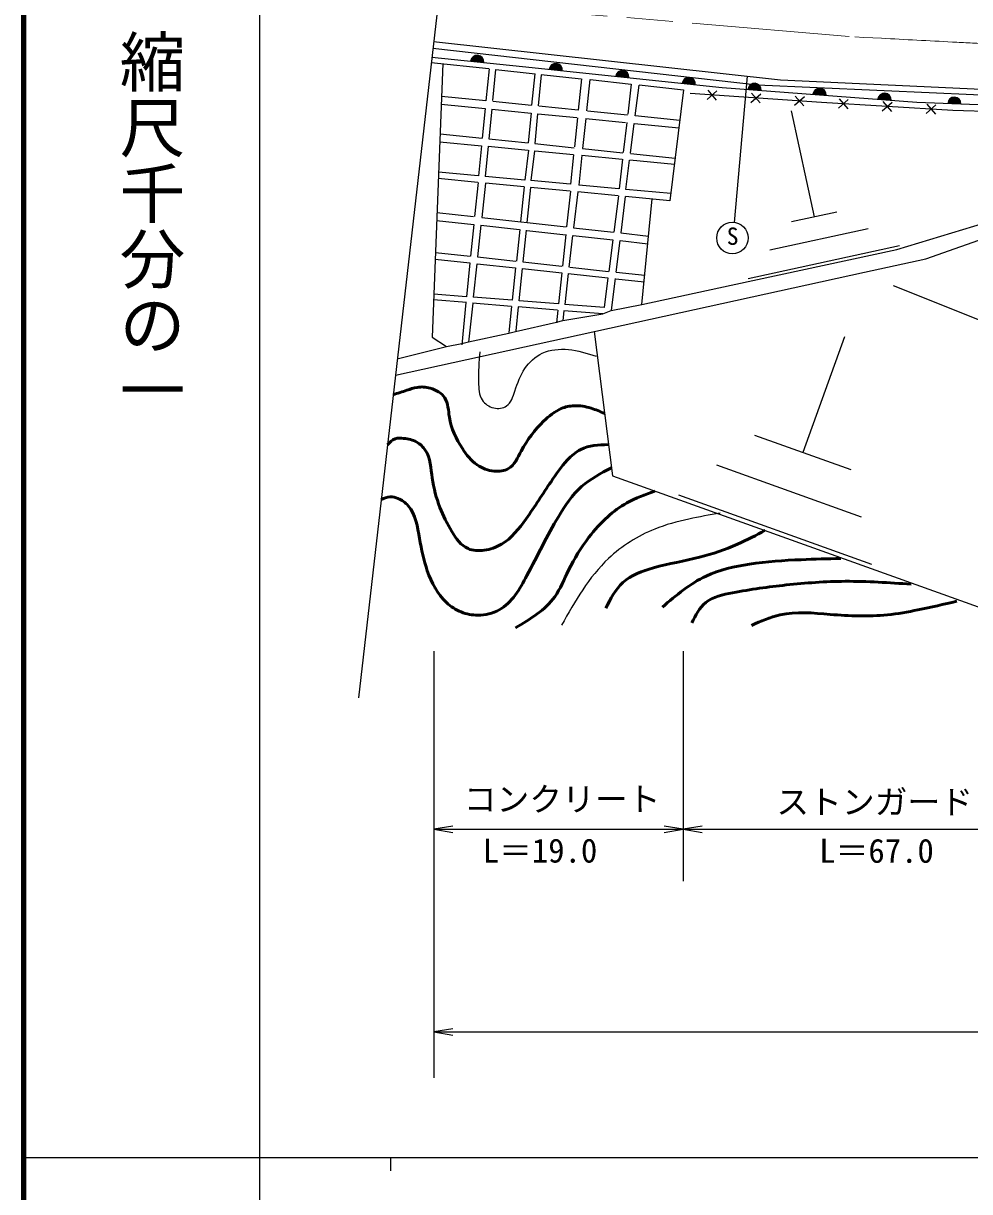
# Model space of a CAD drawing. Units: millimetres, scale not verified. Extents: x 40000 to 680000, y 20000 to 380000.
# Drawn here: x 40000 to 112138, y 202409 to 291434 of the extents above; entities that cross this region are included whole.
import ezdxf
from ezdxf.enums import TextEntityAlignment as Align

# ---------------------------------------------------------------- set-up
doc = ezdxf.new("R2010")
doc.units = ezdxf.units.MM
doc.header["$LTSCALE"] = 1000
doc.linetypes.add('CHAIN', pattern=[18.5, 12, -1.5, 3.5, -1.5])
for name, color, linetype, lineweight in [('M-BGD', 7, 'Continuous', 25), ('M-BMK', 2, 'CHAIN', 13), ('M-BMK-SRVR', 3, 'Continuous', 25), ('M-STR-STR3', 7, 'Continuous', 25), ('M-STR-STRC', 7, 'Continuous', 25), ('M-TTL', 2, 'Continuous', 140), ('M-TTL-BAND', 7, 'Continuous', 25), ('M-TTL-LINE', 7, 'Continuous', 50)]:
    doc.layers.add(name, color=color, linetype=linetype, lineweight=lineweight)
doc.styles.add('@ＭＳ ゴシック', font='')
doc.styles.add('ＭＳ ゴシック', font='')
doc.styles.get('@ＭＳ ゴシック').set_extended_font_data('@MS Gothic')
doc.styles.get('ＭＳ ゴシック').set_extended_font_data('MS Gothic')

# ---------------------------------------------------------------- blocks, each defined once
blk = doc.blocks.new('open_arrow')
at = {"color": 0, "linetype": 'Continuous', "lineweight": -2}
blk.add_lwpolyline([(7.5, 1.25), (0, 0), (7.5, -1.25)], dxfattribs=at)

msp = doc.modelspace()

# ---------------------------------------------------------------- linework, layer by layer
at = {"layer": 'M-BGD'}
for p, q in [((71215, 289535), (95956, 286757)), ((71275, 290056), (97723, 287134)), ((71092, 288461), (75490, 287983)), ((71139, 288868), (78054, 288148)), ((71972, 288365), (71159, 267523)), ((75509, 287981), (75262, 285525)), ((76001, 287928), (75772, 285545)), ((76006, 287927), (79010, 287601)), ((78054, 288148), (93262, 286555)), ((78773, 285198), (79010, 287597)), ((79473, 287511), (79251, 285150)), ((79477, 287550), (82524, 287219)), ((82546, 287217), (82300, 284815)), ((83189, 287147), (82937, 284771)), ((83218, 287144), (86347, 286804)), ((86347, 286804), (86076, 284505)), ((86647, 284392), (86947, 286728)), ((86950, 286738), (90319, 286372)), ((95956, 286757), (109600, 286149)), ((97723, 287134), (117131, 286236)), ((71876, 285892), (75265, 285551)), ((90319, 286372), (89293, 277922)), ((100840, 285409), (90828, 286079)), ((92120, 285638), (92873, 286296)), ((92167, 286344), (92825, 285591)), ((93262, 286555), (108122, 285425)), ((95457, 285415), (96210, 286073)), ((95504, 286120), (96163, 285367)), ((98795, 285191), (99547, 285850)), ((98842, 285897), (99500, 285144)), ((109600, 286149), (119709, 285657)), ((71852, 285280), (75204, 284946)), ((75204, 284946), (74978, 282689)), ((75709, 284896), (75491, 282636)), ((75709, 284896), (78701, 284598)), ((75791, 285498), (78749, 285200)), ((79287, 285146), (82303, 284843)), ((110864, 284787), (100840, 285409)), ((102136, 284974), (102885, 285636)), ((102179, 285680), (102841, 284930)), ((105477, 284767), (106227, 285429)), ((105521, 285472), (106183, 284723)), ((108122, 285425), (119507, 284990)), ((108819, 284559), (109568, 285221)), ((108862, 285265), (109524, 284516)), ((78721, 284596), (78479, 282325)), ((79194, 284534), (78981, 282273)), ((79210, 284547), (82204, 284249)), ((82241, 284245), (82013, 282026)), ((82875, 284182), (82634, 281904)), ((82869, 284183), (85901, 283881)), ((82998, 284773), (86054, 284465)), ((86649, 284405), (90039, 284064)), ((98531, 284769), (100281, 276689)), ((121056, 284500), (110864, 284787)), ((86001, 283871), (85734, 281601)), ((86282, 281548), (86573, 283814)), ((86589, 283812), (89967, 283476)), ((71740, 282418), (74915, 282114)), ((71764, 283023), (74978, 282689)), ((75491, 282636), (78476, 282326)), ((78981, 282273), (81977, 281962)), ((74920, 282113), (74689, 279814)), ((75436, 282064), (75214, 279766)), ((75436, 282064), (78474, 281773)), ((78499, 281770), (78225, 279491)), ((78969, 281725), (78690, 279448)), ((78980, 281724), (81930, 281442)), ((81950, 281410), (81720, 279171)), ((82579, 281383), (82339, 279114)), ((82578, 281380), (85644, 281086)), ((82615, 281896), (85698, 281575)), ((86278, 281515), (89686, 281161)), ((85672, 281081), (85408, 278833)), ((85927, 278786), (86212, 281002)), ((86232, 281030), (89631, 280704)), ((74646, 279315), (71630, 279602)), ((74676, 279816), (71650, 280093)), ((78231, 279490), (75214, 279766)), ((74662, 279314), (74400, 276705)), ((75221, 279261), (74944, 276645)), ((78189, 278978), (75221, 279261)), ((78177, 278979), (77897, 276315)), ((78667, 278933), (78390, 276260)), ((81683, 278646), (78665, 278933)), ((81694, 279173), (78691, 279448)), ((85392, 278835), (82339, 279114)), ((89360, 278472), (85928, 278786)), ((106587, 274214), (122432, 279023)), ((81706, 278644), (81415, 275923)), ((82257, 278591), (81942, 275864)), ((85342, 278298), (82273, 278590)), ((85359, 278296), (85008, 275522)), ((85884, 278246), (85537, 275463)), ((89293, 277922), (85894, 278246)), ((87150, 270014), (87939, 278051)), ((71530, 277026), (74326, 276714)), ((102011, 277059), (98551, 276309)), ((71506, 276417), (74336, 276105)), ((74340, 276105), (74097, 273691)), ((74881, 276045), (74626, 273633)), ((74881, 276045), (77822, 275721)), ((74944, 276645), (81389, 275926)), ((108789, 273490), (116378, 276155)), ((77835, 275720), (77582, 273309)), ((78328, 275666), (78077, 273254)), ((78375, 275660), (81355, 275332)), ((81351, 275333), (81093, 272923)), ((81874, 275275), (81595, 272868)), ((81918, 275270), (84937, 274938)), ((81942, 275864), (84992, 275524)), ((85537, 275463), (87661, 275226)), ((104411, 275769), (96901, 274139)), ((84934, 274938), (84630, 272535)), ((85464, 274880), (85164, 272476)), ((85494, 274876), (87604, 274644)), ((93957, 271491), (106587, 274214)), ((106801, 274469), (95251, 271969)), ((71391, 273462), (74043, 273176)), ((71411, 273986), (74061, 273695)), ((74626, 273633), (77537, 273314)), ((104125, 272476), (108789, 273490)), ((68360, 264625), (104125, 272476)), ((74045, 273176), (73787, 270602)), ((74572, 273119), (74301, 270561)), ((74598, 273116), (77530, 272800)), ((77528, 272800), (77269, 270330)), ((78024, 272747), (77769, 270291)), ((78050, 272744), (81037, 272422)), ((78077, 273255), (81062, 272927)), ((81039, 272421), (80785, 270055)), ((81670, 272860), (84615, 272537)), ((85199, 272473), (87368, 272234)), ((81537, 272368), (81266, 270018)), ((81544, 272367), (84566, 272041)), ((84568, 272041), (84282, 269782)), ((85103, 271983), (84803, 269579)), ((85155, 271977), (87319, 271744)), ((73760, 270604), (71287, 270797)), ((87150, 270020), (93957, 271491)), ((106311, 271449), (115111, 267949)), ((73780, 270154), (71270, 270363)), ((73742, 270157), (73419, 266943)), ((74254, 270115), (73940, 267146)), ((77208, 269869), (74236, 270116)), ((77258, 270331), (74285, 270563)), ((77221, 269868), (77011, 267870)), ((77721, 269826), (77532, 268015)), ((80719, 269577), (77733, 269825)), ((80764, 270057), (77790, 270289)), ((84282, 269782), (81267, 270018)), ((84800, 269554), (87150, 270020)), ((80734, 269575), (80632, 268624)), ((81210, 269536), (81124, 268797)), ((81124, 268794), (84166, 269290)), ((84166, 269290), (81209, 269536)), ((84166, 269290), (84800, 269554)), ((77527, 267961), (80636, 268658)), ((80636, 268658), (81124, 268794)), ((71159, 267523), (72260, 266799)), ((73428, 267029), (73943, 267175)), ((73943, 267175), (77008, 267839)), ((77008, 267839), (77527, 267961)), ((83508, 267950), (84919, 256965)), ((102591, 267549), (99431, 258729)), ((68502, 265867), (72260, 266799)), ((72260, 266799), (73428, 267029)), ((103101, 257409), (95751, 260039)), ((103891, 253809), (92861, 257759)), ((84919, 256965), (112794, 246979)), ((104671, 250209), (89971, 255479))]:
    msp.add_line(p, q, dxfattribs=at)
for centre, radius, start, end in [((74596, 288508), 500, 354.05635, 174.05635), ((74596, 288508), 500, 354.05635, 174.05635), ((74596, 288508), 450, 354.05635, 174.05635), ((74596, 288508), 400, 354.05635, 174.05635), ((74596, 288508), 350, 354.05635, 174.05635), ((74596, 288508), 300, 354.05635, 174.05635), ((74596, 288508), 250, 354.05635, 174.05635), ((74596, 288508), 200, 354.05635, 174.05635), ((74596, 288508), 150, 354.05635, 174.05635), ((74596, 288508), 100, 354.05635, 174.05635), ((74596, 288508), 50, 354.05635, 174.05635), ((80588, 287882), 500, 354.0194, 174.0194), ((80588, 287882), 500, 354.0194, 174.0194), ((80588, 287882), 450, 354.0194, 174.0194), ((80588, 287882), 400, 354.0194, 174.0194), ((80588, 287882), 350, 354.0194, 174.0194), ((80588, 287882), 300, 354.0194, 174.0194), ((80588, 287882), 250, 354.0194, 174.0194), ((80588, 287882), 200, 354.0194, 174.0194), ((80588, 287882), 150, 354.0194, 174.0194), ((80588, 287882), 100, 354.0194, 174.0194), ((80588, 287882), 50, 354.0194, 174.0194), ((85658, 287351), 500, 354.0194, 174.0194), ((85658, 287351), 500, 354.0194, 174.0194), ((85658, 287351), 450, 354.0194, 174.0194), ((85658, 287351), 400, 354.0194, 174.0194), ((85658, 287351), 350, 354.0194, 174.0194), ((85658, 287351), 300, 354.0194, 174.0194), ((85658, 287351), 250, 354.0194, 174.0194), ((85658, 287351), 200, 354.0194, 174.0194), ((85658, 287351), 150, 354.0194, 174.0194), ((85658, 287351), 100, 354.0194, 174.0194), ((85658, 287351), 50, 354.0194, 174.0194), ((90727, 286820), 500, 354.0194, 174.0194), ((90727, 286820), 500, 354.0194, 174.0194), ((90727, 286820), 450, 354.0194, 174.0194), ((90727, 286820), 400, 354.0194, 174.0194), ((90727, 286820), 350, 354.0194, 174.0194), ((90727, 286820), 300, 354.0194, 174.0194), ((90727, 286820), 250, 354.0194, 174.0194), ((90727, 286820), 200, 354.0194, 174.0194), ((90727, 286820), 150, 354.0194, 174.0194), ((90727, 286820), 100, 354.0194, 174.0194), ((90727, 286820), 50, 354.0194, 174.0194), ((95739, 286366), 500, 355.65254, 175.65254), ((95739, 286366), 500, 355.65254, 175.65254), ((95739, 286366), 450, 355.65254, 175.65254), ((95739, 286366), 400, 355.65254, 175.65254), ((95739, 286366), 350, 355.65254, 175.65254), ((95739, 286366), 300, 355.65254, 175.65254), ((95739, 286366), 250, 355.65254, 175.65254), ((95739, 286366), 200, 355.65254, 175.65254), ((95739, 286366), 150, 355.65254, 175.65254), ((95739, 286366), 100, 355.65254, 175.65254), ((95739, 286366), 50, 355.65254, 175.65254), ((100692, 285990), 500, 355.65254, 175.65254), ((100692, 285990), 500, 355.65254, 175.65254), ((100692, 285990), 450, 355.65254, 175.65254), ((100692, 285990), 400, 355.65254, 175.65254), ((100692, 285990), 350, 355.65254, 175.65254), ((100692, 285990), 300, 355.65254, 175.65254), ((100692, 285990), 250, 355.65254, 175.65254), ((100692, 285990), 200, 355.65254, 175.65254), ((100692, 285990), 150, 355.65254, 175.65254), ((100692, 285990), 100, 355.65254, 175.65254), ((100692, 285990), 50, 355.65254, 175.65254), ((105646, 285613), 500, 355.65254, 175.65254), ((105646, 285613), 500, 355.65254, 175.65254), ((105646, 285613), 450, 355.65254, 175.65254), ((105646, 285613), 400, 355.65254, 175.65254), ((105646, 285613), 350, 355.65254, 175.65254), ((105646, 285613), 300, 355.65254, 175.65254), ((105646, 285613), 250, 355.65254, 175.65254), ((105646, 285613), 200, 355.65254, 175.65254), ((110968, 285316), 500, 357.8142, 177.8142), ((110968, 285316), 500, 357.8142, 177.8142), ((105646, 285613), 150, 355.65254, 175.65254), ((105646, 285613), 100, 355.65254, 175.65254), ((105646, 285613), 50, 355.65254, 175.65254), ((110968, 285316), 450, 357.8142, 177.8142), ((110968, 285316), 400, 357.8142, 177.8142), ((110968, 285316), 350, 357.8142, 177.8142), ((110968, 285316), 300, 357.8142, 177.8142), ((110968, 285316), 250, 357.8142, 177.8142), ((110968, 285316), 200, 357.8142, 177.8142), ((110968, 285316), 150, 357.8142, 177.8142), ((110968, 285316), 100, 357.8142, 177.8142), ((110968, 285316), 50, 357.8142, 177.8142)]:
    msp.add_arc(centre, radius, start, end, dxfattribs=at)
for points, knots in [([(74786, 266401), (74735, 265646), (74685, 264891), (74697, 264094), (74704, 263615), (74734, 263120), (74983, 262735), (75174, 262440), (75494, 262209), (75859, 262128), (76200, 262051), (76580, 262104), (76842, 262288), (77182, 262527), (77325, 262984), (77468, 263415), (77677, 264044), (77884, 264618), (78237, 265131), (78568, 265612), (79027, 266041), (79560, 266294), (80168, 266582), (80872, 266643), (81545, 266580), (82279, 266511), (82976, 266295), (83673, 266079)], [0, 0, 0, 0, 1, 1, 1, 2, 2, 2, 3, 3, 3, 4, 4, 4, 5, 5, 5, 6, 6, 6, 7, 7, 7, 8, 8, 8, 9, 9, 9, 9]), ([(93108, 254102), (92312, 253968), (91516, 253834), (90728, 253663), (89844, 253471), (88969, 253234), (88128, 252894), (86835, 252372), (85620, 251609), (84612, 250660), (83106, 249241), (82065, 247406), (81024, 245571)], [0, 0, 0, 0, 1, 1, 1, 2, 2, 2, 3, 3, 3, 4, 4, 4, 4])]:
    msp.add_open_spline(points, degree=3, knots=knots, dxfattribs=at)
at = {"layer": 'M-BMK'}
msp.add_line((72560, 293002), (103395, 290406), dxfattribs=at)
msp.add_open_spline([(103395, 290406), (110599, 290019), (117804, 289632), (125014, 289397), (129457, 289252), (133903, 289166), (138349, 289076), (142772, 288987), (147196, 288895), (151620, 288884), (155396, 288875), (159172, 288924), (162947, 289004), (163576, 289018), (164206, 289032), (164835, 289048), (165464, 289063), (166093, 289081), (166722, 289095), (167933, 289124), (169144, 289145), (170355, 289166)], degree=3, knots=[0, 0, 0, 0, 1, 1, 1, 2, 2, 2, 3, 3, 3, 4, 4, 4, 5, 5, 5, 6, 6, 6, 7, 7, 7, 7], dxfattribs=at)
at = {"layer": 'M-BMK-SRVR'}
msp.add_line((71509, 292094), (65542, 240044), dxfattribs=at)
at = {"layer": 'M-STR-STR3'}
for p, q in [((71293, 243597), (71293, 211072)), ((90304, 243597), (90304, 226067)), ((71293, 230024), (90304, 230024)), ((90304, 230024), (134119, 230024)), ((71293, 214579), (268253, 214579))]:
    msp.add_line(p, q, dxfattribs=at)
at = {"layer": 'M-STR-STRC'}
msp.add_line((94205, 276269), (95214, 287411), dxfattribs=at)
msp.add_circle((94054, 275079), 1200, dxfattribs=at)
at = {"layer": 'M-TTL'}
msp.add_line((40000, 380000), (40000, 20000), dxfattribs=at)
at = {"layer": 'M-TTL-BAND'}
for p, q in [((58000, 370000), (58000, 20000)), ((40000, 205000), (579000, 205000)), ((68000, 205000), (68000, 204000))]:
    msp.add_line(p, q, dxfattribs=at)
at = {"layer": 'M-TTL-LINE'}
for points, knots in [([(68189, 263137), (68539, 263250), (68888, 263362), (69239, 263480), (69495, 263567), (69753, 263656), (70017, 263698), (70343, 263750), (70680, 263729), (71013, 263636), (71461, 263511), (71900, 263255), (72133, 262889), (72392, 262481), (72394, 261937), (72475, 261426), (72615, 260545), (72991, 259765), (73471, 259030), (73781, 258556), (74135, 258100), (74591, 257786), (74970, 257525), (75418, 257361), (75898, 257319), (76280, 257285), (76683, 257328), (76987, 257505), (77443, 257770), (77681, 258333), (77952, 258844), (78419, 259724), (78982, 260449), (79664, 261115), (80059, 261501), (80494, 261867), (81002, 262080), (81315, 262211), (81656, 262284), (81997, 262298), (82429, 262315), (82862, 262239), (83273, 262111), (83626, 262001), (83963, 261854), (84300, 261706)], [0, 0, 0, 0, 1, 1, 1, 2, 2, 2, 3, 3, 3, 4, 4, 4, 5, 5, 5, 6, 6, 6, 7, 7, 7, 8, 8, 8, 9, 9, 9, 10, 10, 10, 11, 11, 11, 12, 12, 12, 13, 13, 13, 14, 14, 14, 15, 15, 15, 15]), ([(67751, 259310), (67931, 259503), (68111, 259696), (68336, 259777), (68533, 259848), (68765, 259834), (68990, 259808), (69346, 259767), (69687, 259698), (69986, 259528), (70246, 259380), (70475, 259157), (70639, 258906), (71037, 258298), (71062, 257527), (71168, 256790), (71281, 256006), (71487, 255261), (71759, 254549), (72000, 253921), (72294, 253319), (72662, 252713), (72986, 252179), (73368, 251641), (73907, 251406), (74270, 251248), (74706, 251228), (75120, 251282), (75602, 251345), (76056, 251508), (76458, 251749), (77220, 252204), (77795, 252938), (78326, 253678), (78999, 254617), (79600, 255566), (80224, 256510), (80602, 257081), (80989, 257651), (81468, 258159), (81772, 258480), (82112, 258777), (82495, 258968), (83116, 259278), (83848, 259309), (84580, 259341)], [0, 0, 0, 0, 1, 1, 1, 2, 2, 2, 3, 3, 3, 4, 4, 4, 5, 5, 5, 6, 6, 6, 7, 7, 7, 8, 8, 8, 9, 9, 9, 10, 10, 10, 11, 11, 11, 12, 12, 12, 13, 13, 13, 14, 14, 14, 15, 15, 15, 15]), ([(67273, 255145), (67500, 255246), (67727, 255347), (67963, 255358), (68160, 255368), (68364, 255314), (68554, 255234), (68856, 255106), (69123, 254910), (69332, 254674), (69908, 254025), (70048, 253077), (70204, 252184), (70353, 251329), (70517, 250525), (70795, 249726), (71106, 248830), (71560, 247942), (72257, 247299), (72585, 246997), (72965, 246749), (73378, 246583), (73781, 246420), (74214, 246335), (74654, 246334), (75217, 246333), (75790, 246472), (76272, 246738), (77243, 247275), (77842, 248329), (78388, 249352), (79212, 250898), (79911, 252373), (80784, 253833), (81283, 254669), (81839, 255500), (82558, 256136), (83222, 256724), (84026, 257146), (84829, 257568)], [0, 0, 0, 0, 1, 1, 1, 2, 2, 2, 3, 3, 3, 4, 4, 4, 5, 5, 5, 6, 6, 6, 7, 7, 7, 8, 8, 8, 9, 9, 9, 10, 10, 10, 11, 11, 11, 12, 12, 12, 13, 13, 13, 13]), ([(88128, 255794), (87404, 255530), (86679, 255266), (86012, 254892), (85488, 254598), (84999, 254236), (84549, 253833), (84022, 253362), (83548, 252835), (83118, 252278), (82515, 251496), (81998, 250655), (81562, 249757), (81226, 249065), (80938, 248340), (80504, 247734), (79779, 246724), (78648, 246046), (77516, 245369)], [0, 0, 0, 0, 1, 1, 1, 2, 2, 2, 3, 3, 3, 4, 4, 4, 5, 5, 5, 6, 6, 6, 6]), ([(96561, 252807), (95864, 252438), (95167, 252068), (94445, 251749), (93511, 251335), (92535, 251003), (91551, 250753), (90391, 250458), (89221, 250276), (88034, 249944), (87183, 249705), (86323, 249390), (85701, 248823), (85134, 248308), (84764, 247586), (84394, 246863)], [0, 0, 0, 0, 1, 1, 1, 2, 2, 2, 3, 3, 3, 4, 4, 4, 5, 5, 5, 5]), ([(102318, 250659), (101311, 250634), (100304, 250609), (99299, 250566), (97980, 250509), (96666, 250422), (95347, 250224), (94211, 250053), (93071, 249801), (92049, 249321), (90828, 248749), (89773, 247853), (88719, 246956)], [0, 0, 0, 0, 1, 1, 1, 2, 2, 2, 3, 3, 3, 4, 4, 4, 4]), ([(107670, 248699), (106003, 248813), (104336, 248928), (102660, 248917), (101149, 248907), (99631, 248795), (98148, 248637), (96797, 248493), (95476, 248310), (94071, 248045), (93326, 247905), (92558, 247741), (92018, 247299), (91552, 246918), (91256, 246330), (90960, 245743)], [0, 0, 0, 0, 1, 1, 1, 2, 2, 2, 3, 3, 3, 4, 4, 4, 5, 5, 5, 5]), ([(111156, 247392), (110173, 247165), (109190, 246938), (108199, 246738), (107426, 246583), (106647, 246444), (105865, 246365), (104426, 246220), (102978, 246281), (101509, 246396), (100218, 246497), (98910, 246640), (97681, 246365), (96936, 246198), (96219, 245877), (95503, 245556)], [0, 0, 0, 0, 1, 1, 1, 2, 2, 2, 3, 3, 3, 4, 4, 4, 5, 5, 5, 5])]:
    msp.add_open_spline(points, degree=3, knots=knots, dxfattribs=at)

# ---------------------------------------------------------------- block references
at = {"layer": 'M-STR-STR3', "xscale": 193, "yscale": 193}
for p in [(71293, 230024), (90304, 230024), (71293, 214579)]:
    msp.add_blockref('open_arrow', p, dxfattribs=at)
at = {"layer": 'M-STR-STR3', "xscale": 193, "yscale": 193, "rotation": 180}
msp.add_blockref('open_arrow', (90304, 230024), dxfattribs=at)

# ---------------------------------------------------------------- texts
at = {"layer": 'M-STR-STR3', "style": 'ＭＳ ゴシック'}
for s, p in [('コンクリート', (73569, 230852)), ('ストンガード', (97398, 230639)), ('L＝19.0', (75019, 226933)), ('L＝67.0', (100671, 226918))]:
    msp.add_text(s, height=1833, dxfattribs=at).set_placement(p, align=Align.BOTTOM_LEFT)
at = {"layer": 'M-STR-STRC', "style": 'ＭＳ ゴシック'}
msp.add_text('S', height=1320, dxfattribs=at).set_placement((93620, 274162), align=Align.BOTTOM_LEFT)
at = {"layer": 'M-TTL-BAND', "style": '@ＭＳ ゴシック'}
msp.add_text('縮尺千分の一', height=3666, rotation=270, dxfattribs=at).set_placement((49777, 261030), align=Align.MIDDLE_RIGHT)

doc.saveas('drawing.dxf')
